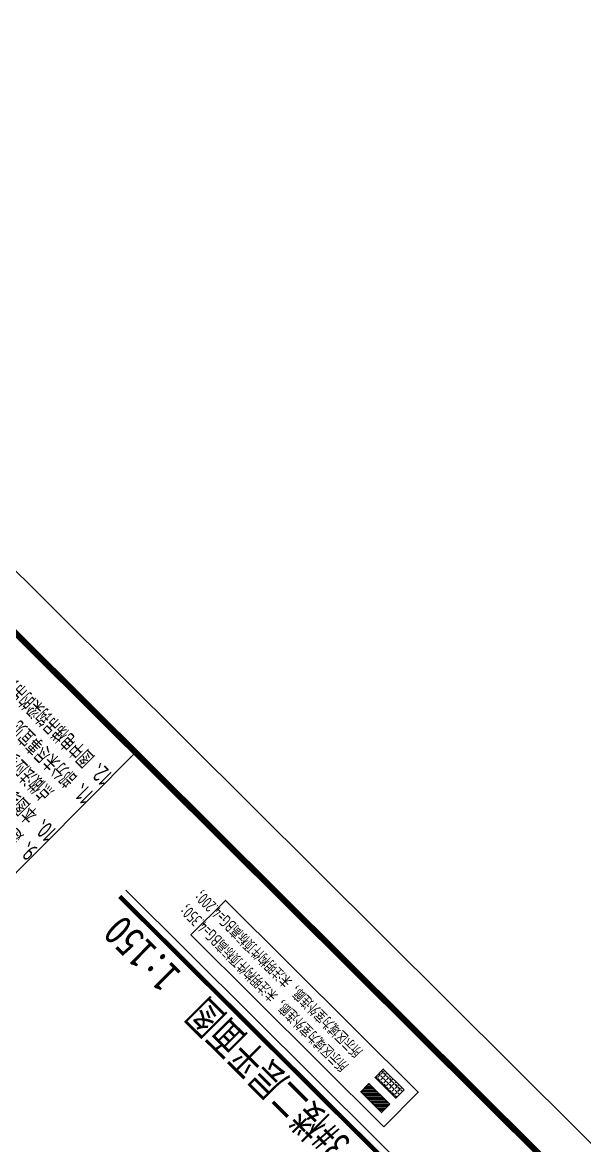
# Model space of a CAD drawing. Extents: x 517450926 to 520131079, y 3499134486 to 3500888201.
# Drawn here: x 518671955 to 518691102, y 3500201587 to 3500239832 of the extents above; entities that cross this region are included whole.
import ezdxf
from ezdxf.enums import TextEntityAlignment as Align

# ---------------------------------------------------------------- set-up
doc = ezdxf.new("R2010")
doc.units = 0
doc.header["$LTSCALE"] = 1000
doc.header["$MEASUREMENT"] = 0
doc.layers.get('0').update_dxf_attribs({"linetype": 'CONTINUOUS'})
for name, color, linetype in [('C-SHET-SHET', 144, 'CONTINUOUS'), ('S_PLAN_HACH', 254, 'CONTINUOUS'), ('S_PLAN_TEXT', 7, 'CONTINUOUS'), ('S_PLAN_TOPC', 7, 'CONTINUOUS')]:
    doc.layers.add(name, color=color, linetype=linetype)
for name, color, linetype, plot in [('S_POST_OTHE', 110, 'CONTINUOUS', False), ('S_POST_OTHER_TPLT', 8, 'CONTINUOUS', False), ('内框', 8, 'CONTINUOUS', False)]:
    doc.layers.add(name, color=color, linetype=linetype, plot=plot)
doc.styles.get("Standard").update_dxf_attribs({"font": 'Tssdeng.shx', "bigfont": 'Tssdchn.shx'})
doc.styles.add('TH-STYLE2', font='', dxfattribs={"width": 0.8})
doc.styles.add('TH-STYLE3', font='tssdeng.shx', dxfattribs={"width": 0.7, "bigfont": 'tssdchn.shx'})
doc.styles.add('TSSD_Rein', font='Tssdeng.shx', dxfattribs={"width": 0.7, "bigfont": 'Tssdchn.shx'})
doc.styles.add('黑体', font='simhei.ttf')
doc.styles.get('TH-STYLE2').set_extended_font_data('STXihei')

# ---------------------------------------------------------------- blocks, each defined once
blk = doc.blocks.new('THAPE_A1L2_inner')
at = {"layer": '内框'}
blk.add_lwpolyline([(0, 0), (1261, 0), (1261, 594), (0, 594)], close=True, dxfattribs=at)
at = {"layer": '内框', "const_width": 1.4}
blk.add_lwpolyline([(25, 584), (25, 10), (1251, 10), (1251, 584)], close=True, dxfattribs=at)
at = {"layer": '内框', "style": '黑体', "width": 0.8}
blk.add_attdef('内框名称', (58.89, 599.29), '', height=8, dxfattribs=at)
blk = doc.blocks.new('SH_THAPE_A1L2')
blk.add_lwpolyline([(0, 0), (1261, 0), (1261, 594), (0, 594)], close=True)
at = {"const_width": 1.4}
blk.add_lwpolyline([(25, 584), (25, 10), (1251, 10), (1251, 584)], close=True, dxfattribs=at)
blk.add_attdef('作废标记', text='', height=400).set_placement((658, 330.5), align=Align.MIDDLE_CENTER)

msp = doc.modelspace()

# ---------------------------------------------------------------- hatches: boundary and pattern name
at = {"layer": 'S_PLAN_HACH'}
h = msp.add_hatch(dxfattribs=at)
h.set_pattern_fill('ANGLE', color=256, scale=500, angle=89.99999999)
h.set_pattern_definition([(135.15729, (518843393.82, 3500345600.9), (-96.9599, -97.49373), [100, -37.5]), (225.15729, (518843393.82, 3500345600.9), (97.49373, -96.9599), [100, -37.5])])
h.paths.add_polyline_path([(518684956.5793, 3500203485.5256), (518684247.534, 3500204190.6885), (518683965.4688, 3500203907.0704), (518684674.5141, 3500203201.9074)])
h = msp.add_hatch(dxfattribs=at)
h.set_pattern_fill('ANSI31', color=0, scale=500, angle=90)
h.set_pattern_definition([(180.157292, (518843393.825, 3500345600.894), (0.171579, -62.499764), [])])
h.paths.add_polyline_path([(518684468.2026, 3500202994.46), (518683759.1573, 3500203699.6229), (518683477.0921, 3500203416.0048), (518684186.1374, 3500202710.8419)])

# ---------------------------------------------------------------- linework, layer by layer
at = {"layer": 'S_PLAN_TEXT'}
for points in [[(518684956.5793, 3500203485.5256), (518684247.534, 3500204190.6885), (518683965.4688, 3500203907.0704), (518684674.5141, 3500203201.9074)], [(518684468.2026, 3500202994.46), (518683759.1573, 3500203699.6229), (518683477.0921, 3500203416.0048), (518684186.1374, 3500202710.8419)]]:
    msp.add_lwpolyline(points, close=True, dxfattribs=at)
at = {"layer": 'S_PLAN_TOPC', "const_width": 150}
msp.add_lwpolyline([(518685984.8622, 3500199413.2848), (518675267.4116, 3500210072.0518)], dxfattribs=at)
at = {"layer": 'S_PLAN_TOPC'}
msp.add_lwpolyline([(518686196.4111, 3500199625.9984), (518675478.9605, 3500210284.7654)], dxfattribs=at)
at = {"layer": 'S_POST_OTHE'}
msp.add_lwpolyline([(518684267.4341, 3500202224.6572), (518677696.2779, 3500208759.833), (518678867.1688, 3500209937.1704), (518685438.325, 3500203401.9946)], close=True, dxfattribs=at)
at = {"layer": 'S_POST_OTHER_TPLT'}
msp.add_lwpolyline([(518661213.3468, 3500200292.0095), (518646855.1792, 3500214571.5587), (518661452.0517, 3500229248.7967), (518675810.2193, 3500214969.2475)], close=True, dxfattribs=at)

# ---------------------------------------------------------------- block references
at = {"layer": 'C-SHET-SHET', "xscale": 150, "yscale": 150, "zscale": 150, "rotation": 135.1572922948761}
msp.add_blockref('SH_THAPE_A1L2', (518787053.6051, 3500106450.4975), dxfattribs=at)
at = {"layer": '内框', "xscale": 149.9999999999999, "yscale": 149.9999999999999, "zscale": 149.9999999999999, "rotation": 135.1572922948763}
msp.add_blockref('THAPE_A1L2_inner', (518787053.6051, 3500106450.4975), dxfattribs=at)

# ---------------------------------------------------------------- texts
at = {"layer": 'S_PLAN_TEXT', "width": 0.7}
for s, height, rotation, style, p in [('10、本图纸需结合结构通用节点详图施工。图中所示结构通用节点索引仅为局部示意，其余类似部位的节', 600, 135.15728976, 'TSSD_Rein', (518673165.8583, 3500212310.3276)), ('9、建筑物外围构件节点做法必须同时参照建施，并按其要求设置预埋件，如遇矛盾应及时与设计单位联系。', 600, 135.15728976, 'TSSD_Rein', (518672531.2117, 3500211672.1868)), ('12、图中电梯吊钩梁的吊钩仅为示意，其具体定位需与电梯厂家核实后方可施工。', 600, 135.15728976, 'TSSD_Rein', (518675069.7982, 3500214224.7499)), ('11、部分未尽事宜见“结构设计总说明”、“通用节点详图”。', 600, 135.15728976, 'TSSD_Rein', (518674435.1516, 3500213586.6091)), ('    点做法应参考通用节点详图。', 600, 135.15728976, 'TSSD_Rein', (518673800.5049, 3500212948.4684)), ('               所示区域为室外连廊，未注明构件顶标高BG=4.200；', 420, 135.15728815, 'TH-STYLE3', (518685481.4467, 3500202949.6987)), ('               所示区域为室外连廊，未注明构件顶标高BG=4.350；', 420, 135.15728815, 'TH-STYLE3', (518684998.3467, 3500202463.9389))]:
    msp.add_text(s, height=height, rotation=rotation, dxfattribs=dict(at, style=style)).set_placement(p)
at = {"layer": 'S_PLAN_TOPC', "insert": (518680013.6098, 3500204217.4542), "char_height": 1050, "width": 15794.561284, "attachment_point": 5, "rotation": 135.15729226, "style": 'TH-STYLE2'}
msp.add_mtext('{\\W0.7;2#楼、3#楼二层平面图}  1:150', dxfattribs=at)

doc.saveas('drawing.dxf')
